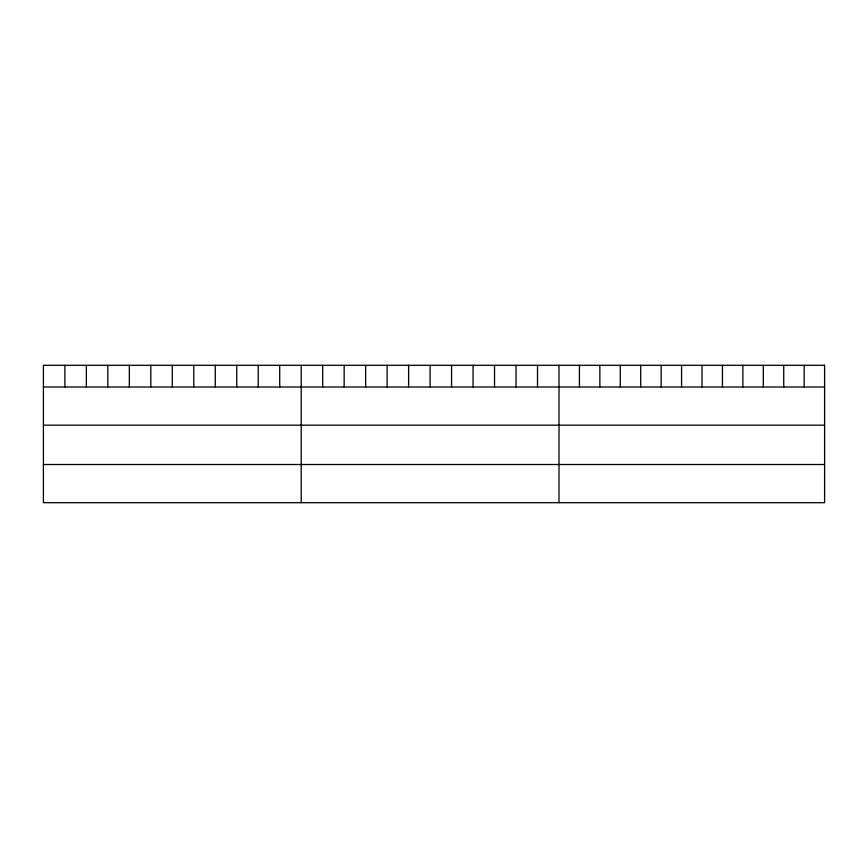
<?xml version="1.0" encoding="UTF-8"?>
<svg xmlns="http://www.w3.org/2000/svg" width="868" height="868" viewBox="0 0 868 868"><rect width="100%" height="100%" fill="white"/><g stroke="black" fill="none" stroke-linecap="round" stroke-linejoin="round"><path stroke-width="1.3" d="M43.4 386.998L824.6 386.998M43.4 425.179L824.6 425.179M43.4 464.51L824.6 464.51M804.169 365.309L804.169 386.998M783.739 365.309L783.739 386.998M763.308 365.309L763.308 386.998M742.878 365.309L742.878 386.998M722.447 365.309L722.447 386.998M702.017 365.309L702.017 386.998M681.575 365.309L681.575 386.998M661.145 365.309L661.145 386.998M640.714 365.309L640.714 386.998M620.284 365.309L620.284 386.998M599.853 365.309L599.853 386.998M579.423 365.309L579.423 386.998M558.992 365.309L558.992 502.691M537.509 365.309L537.509 386.998M516.026 365.309L516.026 386.998M494.543 365.309L494.543 386.998M473.06 365.309L473.06 386.998M451.577 365.309L451.577 386.998M430.094 365.309L430.094 386.998M408.611 365.309L408.611 386.998M387.128 365.309L387.128 386.998M365.645 365.309L365.645 386.998M344.162 365.309L344.162 386.998M322.679 365.309L322.679 386.998M301.196 365.309L301.196 502.691M279.713 365.309L279.713 386.998M258.23 365.309L258.23 386.998M236.747 365.309L236.747 386.998M215.264 365.309L215.264 386.998M193.781 365.309L193.781 386.998M172.298 365.309L172.298 386.998M150.815 365.309L150.815 386.998M129.332 365.309L129.332 386.998M107.849 365.309L107.849 386.998M86.366 365.309L86.366 386.998M64.883 365.309L64.883 386.998M824.6 365.309L43.4 365.309L43.4 502.691L824.6 502.691L824.6 365.309"/></g></svg>
